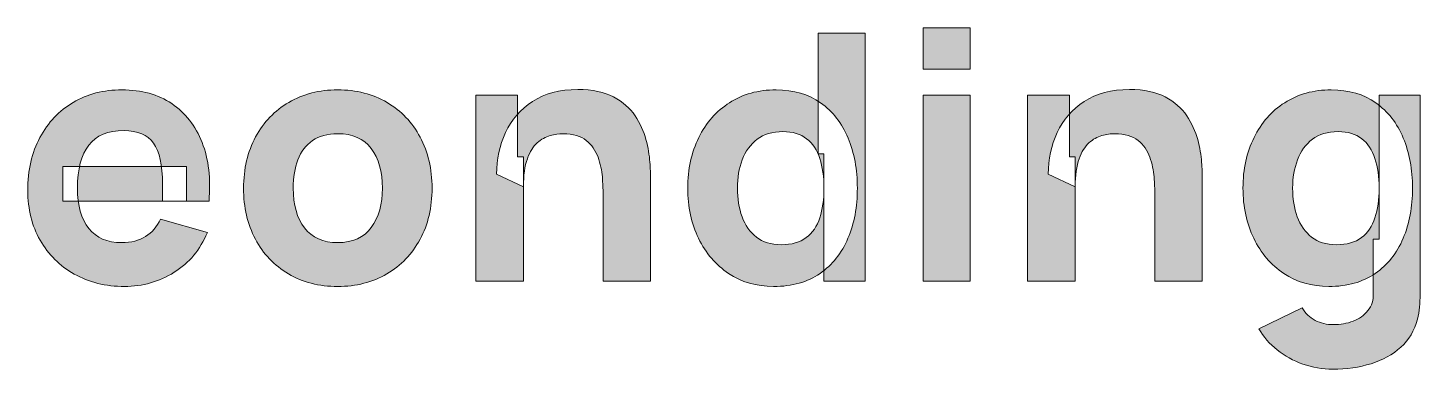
# Model space of a CAD drawing. Header units: millimetres. Extents: x 36 to 261, y -130 to -80.
# Drawn here: x 143.9 to 261, y -119.1 to -90.4 of the extents above; entities that cross this region are included whole.
import ezdxf

# ---------------------------------------------------------------- set-up
doc = ezdxf.new("R2010")
doc.units = ezdxf.units.MM
doc.header["$MEASUREMENT"] = 0
doc.layers.add('Ebene 1', color=7, linetype='Continuous', lineweight=0)

# ---------------------------------------------------------------- blocks, each defined once
blk = doc.blocks.new('Block_0')
at = {"layer": 'Ebene 1', "true_color": 0x1d1d1b, "transparency": 33554687}
h = blk.add_hatch(color=250, dxfattribs=at)
h.dxf.hatch_style = 2
edge = h.paths.add_edge_path()
edge.add_spline(control_points=[(210.85, -111.75), (210.85, -111.75), (210.85, -101.02), (210.85, -101.02), (210.85, -101.02), (210.36, -101.02), (210.36, -101.02), (210.36, -101.02), (210.36, -90.87), (210.36, -90.87), (210.36, -90.87), (214.33, -90.87), (214.33, -90.87), (214.33, -90.87), (214.33, -111.75), (214.33, -111.75), (214.33, -111.75), (210.85, -111.75), (210.85, -111.75)], knot_values=[0, 0, 0, 0, 1, 1, 1, 2, 2, 2, 3, 3, 3, 4, 4, 4, 5, 5, 5, 6, 6, 6, 6], degree=3, periodic=0)
edge = h.paths.add_edge_path()
edge.add_spline(control_points=[(207.25, -108.68), (208.13, -108.68), (208.84, -108.48), (209.36, -108.08), (209.89, -107.68), (210.27, -107.13), (210.5, -106.41), (210.73, -105.7), (210.85, -104.87), (210.85, -103.92), (210.85, -102.97), (210.73, -102.14), (210.5, -101.43), (210.27, -100.71), (209.9, -100.15), (209.39, -99.76), (208.88, -99.36), (208.22, -99.16), (207.4, -99.16), (206.52, -99.16), (205.79, -99.38), (205.23, -99.81), (204.66, -100.24), (204.25, -100.81), (203.97, -101.53), (203.7, -102.25), (203.57, -103.05), (203.57, -103.92), (203.57, -104.8), (203.7, -105.6), (203.96, -106.32), (204.22, -107.04), (204.62, -107.61), (205.16, -108.04), (205.71, -108.46), (206.4, -108.68), (207.25, -108.68)], knot_values=[0, 0, 0, 0, 1, 1, 1, 2, 2, 2, 3, 3, 3, 4, 4, 4, 5, 5, 5, 6, 6, 6, 7, 7, 7, 8, 8, 8, 9, 9, 9, 10, 10, 10, 11, 11, 11, 12, 12, 12, 12], degree=3, periodic=0)
edge = h.paths.add_edge_path()
edge.add_spline(control_points=[(206.61, -112.19), (205.17, -112.19), (203.91, -111.82), (202.83, -111.1), (201.75, -110.37), (200.9, -109.39), (200.3, -108.14), (199.69, -106.89), (199.39, -105.49), (199.39, -103.92), (199.39, -102.32), (199.7, -100.91), (200.31, -99.66), (200.93, -98.42), (201.79, -97.44), (202.9, -96.73), (204.01, -96.01), (205.32, -95.65), (206.82, -95.65), (208.31, -95.65), (209.56, -96.02), (210.57, -96.74), (211.59, -97.47), (212.36, -98.45), (212.88, -99.7), (213.4, -100.95), (213.66, -102.35), (213.66, -103.92), (213.66, -105.49), (213.4, -106.89), (212.87, -108.14), (212.34, -109.39), (211.56, -110.37), (210.52, -111.1), (209.47, -111.82), (208.17, -112.19), (206.61, -112.19)], knot_values=[0, 0, 0, 0, 1, 1, 1, 2, 2, 2, 3, 3, 3, 4, 4, 4, 5, 5, 5, 6, 6, 6, 7, 7, 7, 8, 8, 8, 9, 9, 9, 10, 10, 10, 11, 11, 11, 12, 12, 12, 12], degree=3, periodic=0)
h = blk.add_hatch(color=250, dxfattribs=at)
h.dxf.hatch_style = 2
edge = h.paths.add_edge_path()
edge.add_spline(control_points=[(219.2, -111.75), (219.2, -111.75), (219.2, -96.09), (219.2, -96.09), (219.2, -96.09), (223.15, -96.09), (223.15, -96.09), (223.15, -96.09), (223.15, -111.75), (223.15, -111.75), (223.15, -111.75), (219.2, -111.75), (219.2, -111.75)], knot_values=[0, 0, 0, 0, 1, 1, 1, 2, 2, 2, 3, 3, 3, 4, 4, 4, 4], degree=3, periodic=0)
edge = h.paths.add_edge_path()
edge.add_spline(control_points=[(219.2, -93.91), (219.2, -93.91), (219.2, -90.43), (219.2, -90.43), (219.2, -90.43), (223.15, -90.43), (223.15, -90.43), (223.15, -90.43), (223.15, -93.91), (223.15, -93.91), (223.15, -93.91), (219.2, -93.91), (219.2, -93.91)], knot_values=[0, 0, 0, 0, 1, 1, 1, 2, 2, 2, 3, 3, 3, 4, 4, 4, 4], degree=3, periodic=0)
h = blk.add_hatch(color=250, dxfattribs=at)
h.dxf.hatch_style = 2
edge = h.paths.add_edge_path()
edge.add_spline(control_points=[(146.81, -105.02), (146.81, -105.02), (146.81, -102.09), (146.81, -102.09), (146.81, -102.09), (157.2, -102.09), (157.2, -102.09), (157.2, -102.09), (157.2, -105.02), (157.2, -105.02), (157.2, -105.02), (146.81, -105.02), (146.81, -105.02)], knot_values=[0, 0, 0, 0, 1, 1, 1, 2, 2, 2, 3, 3, 3, 4, 4, 4, 4], degree=3, periodic=0)
edge = h.paths.add_edge_path()
edge.add_spline(control_points=[(152, -112.19), (150.4, -112.19), (148.99, -111.84), (147.76, -111.15), (146.54, -110.46), (145.58, -109.5), (144.89, -108.29), (144.2, -107.08), (143.85, -105.69), (143.85, -104.12), (143.85, -102.41), (144.19, -100.92), (144.87, -99.66), (145.55, -98.39), (146.48, -97.41), (147.67, -96.71), (148.86, -96), (150.23, -95.65), (151.77, -95.65), (153.42, -95.65), (154.81, -96.04), (155.96, -96.81), (157.11, -97.59), (157.96, -98.67), (158.52, -100.08), (159.07, -101.48), (159.26, -103.13), (159.1, -105.02), (159.1, -105.02), (155.19, -105.02), (155.19, -105.02), (155.19, -105.02), (155.19, -103.57), (155.19, -103.57), (155.19, -101.98), (154.94, -100.83), (154.43, -100.13), (153.93, -99.43), (153.1, -99.08), (151.95, -99.08), (150.6, -99.08), (149.61, -99.48), (148.98, -100.3), (148.35, -101.12), (148.03, -102.32), (148.03, -103.92), (148.03, -105.38), (148.35, -106.51), (148.98, -107.31), (149.61, -108.1), (150.54, -108.5), (151.77, -108.5), (152.55, -108.5), (153.21, -108.33), (153.76, -107.99), (154.31, -107.66), (154.73, -107.17), (155.02, -106.53), (155.02, -106.53), (158.96, -107.66), (158.96, -107.66), (158.37, -109.09), (157.44, -110.2), (156.17, -111), (154.9, -111.79), (153.51, -112.19), (152, -112.19)], knot_values=[0, 0, 0, 0, 1, 1, 1, 2, 2, 2, 3, 3, 3, 4, 4, 4, 5, 5, 5, 6, 6, 6, 7, 7, 7, 8, 8, 8, 9, 9, 9, 10, 10, 10, 11, 11, 11, 12, 12, 12, 13, 13, 13, 14, 14, 14, 15, 15, 15, 16, 16, 16, 17, 17, 17, 18, 18, 18, 19, 19, 19, 20, 20, 20, 21, 21, 21, 22, 22, 22, 22], degree=3, periodic=0)
h = blk.add_hatch(color=250, dxfattribs=at)
h.dxf.hatch_style = 2
edge = h.paths.add_edge_path()
edge.add_spline(control_points=[(169.93, -108.5), (171.19, -108.5), (172.14, -108.07), (172.76, -107.22), (173.39, -106.36), (173.7, -105.26), (173.7, -103.92), (173.7, -102.53), (173.38, -101.42), (172.75, -100.58), (172.11, -99.75), (171.17, -99.34), (169.93, -99.34), (169.07, -99.34), (168.36, -99.53), (167.81, -99.92), (167.26, -100.3), (166.85, -100.84), (166.58, -101.53), (166.32, -102.21), (166.19, -103.01), (166.19, -103.92), (166.19, -105.32), (166.5, -106.44), (167.14, -107.26), (167.77, -108.09), (168.7, -108.5), (169.93, -108.5)], knot_values=[0, 0, 0, 0, 1, 1, 1, 2, 2, 2, 3, 3, 3, 4, 4, 4, 5, 5, 5, 6, 6, 6, 7, 7, 7, 8, 8, 8, 9, 9, 9, 9], degree=3, periodic=0)
edge = h.paths.add_edge_path()
edge.add_spline(control_points=[(169.93, -112.19), (168.35, -112.19), (166.97, -111.83), (165.78, -111.13), (164.59, -110.42), (163.66, -109.45), (163, -108.2), (162.34, -106.96), (162.01, -105.53), (162.01, -103.92), (162.01, -102.29), (162.35, -100.85), (163.02, -99.61), (163.7, -98.36), (164.63, -97.39), (165.82, -96.7), (167.01, -96), (168.38, -95.65), (169.93, -95.65), (171.5, -95.65), (172.89, -96.01), (174.08, -96.71), (175.28, -97.42), (176.21, -98.39), (176.87, -99.63), (177.54, -100.88), (177.87, -102.31), (177.87, -103.92), (177.87, -105.54), (177.54, -106.98), (176.87, -108.22), (176.19, -109.46), (175.26, -110.43), (174.07, -111.13), (172.87, -111.83), (171.49, -112.19), (169.93, -112.19)], knot_values=[0, 0, 0, 0, 1, 1, 1, 2, 2, 2, 3, 3, 3, 4, 4, 4, 5, 5, 5, 6, 6, 6, 7, 7, 7, 8, 8, 8, 9, 9, 9, 10, 10, 10, 11, 11, 11, 12, 12, 12, 12], degree=3, periodic=0)
h = blk.add_hatch(color=250, dxfattribs=at)
h.dxf.hatch_style = 2
edge = h.paths.add_edge_path()
edge.add_spline(control_points=[(192.26, -111.75), (192.26, -111.75), (192.26, -104.35), (192.26, -104.35), (192.26, -104), (192.24, -103.54), (192.2, -102.98), (192.16, -102.43), (192.04, -101.87), (191.84, -101.31), (191.63, -100.75), (191.3, -100.28), (190.84, -99.9), (190.39, -99.53), (189.74, -99.34), (188.89, -99.34), (188.56, -99.34), (188.19, -99.39), (187.81, -99.5), (187.42, -99.6), (187.06, -99.81), (186.72, -100.11), (186.38, -100.42), (186.1, -100.86), (185.89, -101.45), (185.67, -102.04), (185.56, -102.83), (185.56, -103.8), (185.56, -103.8), (183.3, -102.73), (183.3, -102.73), (183.3, -101.49), (183.55, -100.33), (184.05, -99.25), (184.55, -98.17), (185.31, -97.29), (186.32, -96.63), (187.33, -95.96), (188.6, -95.62), (190.14, -95.62), (191.37, -95.62), (192.37, -95.83), (193.14, -96.25), (193.92, -96.66), (194.52, -97.19), (194.95, -97.83), (195.38, -98.47), (195.69, -99.13), (195.87, -99.82), (196.05, -100.51), (196.16, -101.14), (196.2, -101.72), (196.24, -102.29), (196.26, -102.7), (196.26, -102.96), (196.26, -102.96), (196.26, -111.75), (196.26, -111.75), (196.26, -111.75), (192.26, -111.75), (192.26, -111.75)], knot_values=[0, 0, 0, 0, 1, 1, 1, 2, 2, 2, 3, 3, 3, 4, 4, 4, 5, 5, 5, 6, 6, 6, 7, 7, 7, 8, 8, 8, 9, 9, 9, 10, 10, 10, 11, 11, 11, 12, 12, 12, 13, 13, 13, 14, 14, 14, 15, 15, 15, 16, 16, 16, 17, 17, 17, 18, 18, 18, 19, 19, 19, 20, 20, 20, 20], degree=3, periodic=0)
edge = h.paths.add_edge_path()
edge.add_spline(control_points=[(181.56, -111.75), (181.56, -111.75), (181.56, -96.09), (181.56, -96.09), (181.56, -96.09), (185.07, -96.09), (185.07, -96.09), (185.07, -96.09), (185.07, -101.28), (185.07, -101.28), (185.07, -101.28), (185.56, -101.28), (185.56, -101.28), (185.56, -101.28), (185.56, -111.75), (185.56, -111.75), (185.56, -111.75), (181.56, -111.75), (181.56, -111.75)], knot_values=[0, 0, 0, 0, 1, 1, 1, 2, 2, 2, 3, 3, 3, 4, 4, 4, 5, 5, 5, 6, 6, 6, 6], degree=3, periodic=0)
h = blk.add_hatch(color=250, dxfattribs=at)
h.dxf.hatch_style = 2
edge = h.paths.add_edge_path()
edge.add_spline(control_points=[(238.69, -111.75), (238.69, -111.75), (238.69, -104.35), (238.69, -104.35), (238.69, -104), (238.67, -103.54), (238.63, -102.98), (238.59, -102.43), (238.47, -101.87), (238.27, -101.31), (238.07, -100.75), (237.74, -100.28), (237.28, -99.9), (236.82, -99.53), (236.17, -99.34), (235.33, -99.34), (234.99, -99.34), (234.62, -99.39), (234.24, -99.5), (233.85, -99.6), (233.49, -99.81), (233.15, -100.11), (232.81, -100.42), (232.53, -100.86), (232.32, -101.45), (232.1, -102.04), (231.99, -102.83), (231.99, -103.8), (231.99, -103.8), (229.73, -102.73), (229.73, -102.73), (229.73, -101.49), (229.98, -100.33), (230.48, -99.25), (230.99, -98.17), (231.74, -97.29), (232.75, -96.63), (233.76, -95.96), (235.04, -95.62), (236.57, -95.62), (237.8, -95.62), (238.8, -95.83), (239.57, -96.25), (240.35, -96.66), (240.95, -97.19), (241.38, -97.83), (241.81, -98.47), (242.12, -99.13), (242.3, -99.82), (242.48, -100.51), (242.6, -101.14), (242.63, -101.72), (242.67, -102.29), (242.69, -102.7), (242.69, -102.96), (242.69, -102.96), (242.69, -111.75), (242.69, -111.75), (242.69, -111.75), (238.69, -111.75), (238.69, -111.75)], knot_values=[0, 0, 0, 0, 1, 1, 1, 2, 2, 2, 3, 3, 3, 4, 4, 4, 5, 5, 5, 6, 6, 6, 7, 7, 7, 8, 8, 8, 9, 9, 9, 10, 10, 10, 11, 11, 11, 12, 12, 12, 13, 13, 13, 14, 14, 14, 15, 15, 15, 16, 16, 16, 17, 17, 17, 18, 18, 18, 19, 19, 19, 20, 20, 20, 20], degree=3, periodic=0)
edge = h.paths.add_edge_path()
edge.add_spline(control_points=[(227.99, -111.75), (227.99, -111.75), (227.99, -96.09), (227.99, -96.09), (227.99, -96.09), (231.5, -96.09), (231.5, -96.09), (231.5, -96.09), (231.5, -101.28), (231.5, -101.28), (231.5, -101.28), (231.99, -101.28), (231.99, -101.28), (231.99, -101.28), (231.99, -111.75), (231.99, -111.75), (231.99, -111.75), (227.99, -111.75), (227.99, -111.75)], knot_values=[0, 0, 0, 0, 1, 1, 1, 2, 2, 2, 3, 3, 3, 4, 4, 4, 5, 5, 5, 6, 6, 6, 6], degree=3, periodic=0)
h = blk.add_hatch(color=250, dxfattribs=at)
h.dxf.hatch_style = 2
edge = h.paths.add_edge_path()
edge.add_spline(control_points=[(253.97, -108.68), (254.85, -108.68), (255.56, -108.48), (256.08, -108.08), (256.61, -107.68), (256.99, -107.13), (257.22, -106.41), (257.45, -105.7), (257.57, -104.87), (257.57, -103.92), (257.57, -102.97), (257.45, -102.14), (257.22, -101.43), (256.99, -100.71), (256.62, -100.15), (256.11, -99.76), (255.61, -99.36), (254.94, -99.16), (254.12, -99.16), (253.24, -99.16), (252.52, -99.38), (251.95, -99.81), (251.39, -100.24), (250.97, -100.81), (250.7, -101.53), (250.43, -102.25), (250.29, -103.05), (250.29, -103.92), (250.29, -104.8), (250.42, -105.6), (250.68, -106.32), (250.94, -107.04), (251.34, -107.61), (251.89, -108.04), (252.43, -108.46), (253.12, -108.68), (253.97, -108.68)], knot_values=[0, 0, 0, 0, 1, 1, 1, 2, 2, 2, 3, 3, 3, 4, 4, 4, 5, 5, 5, 6, 6, 6, 7, 7, 7, 8, 8, 8, 9, 9, 9, 10, 10, 10, 11, 11, 11, 12, 12, 12, 12], degree=3, periodic=0)
edge = h.paths.add_edge_path()
edge.add_spline(control_points=[(253.68, -119.15), (252.79, -119.15), (251.95, -119), (251.15, -118.72), (250.34, -118.43), (249.63, -118.04), (248.99, -117.53), (248.36, -117.02), (247.84, -116.43), (247.45, -115.75), (247.45, -115.75), (251.1, -113.98), (251.1, -113.98), (251.35, -114.45), (251.71, -114.8), (252.18, -115.04), (252.65, -115.28), (253.16, -115.4), (253.71, -115.4), (254.3, -115.4), (254.86, -115.3), (255.38, -115.11), (255.9, -114.91), (256.32, -114.61), (256.63, -114.22), (256.95, -113.83), (257.1, -113.34), (257.08, -112.77), (257.08, -112.77), (257.08, -108.21), (257.08, -108.21), (257.08, -108.21), (257.57, -108.21), (257.57, -108.21), (257.57, -108.21), (257.57, -96.09), (257.57, -96.09), (257.57, -96.09), (261.02, -96.09), (261.02, -96.09), (261.02, -96.09), (261.02, -112.82), (261.02, -112.82), (261.02, -113.21), (261, -113.57), (260.97, -113.92), (260.94, -114.26), (260.88, -114.6), (260.79, -114.94), (260.54, -115.9), (260.07, -116.68), (259.39, -117.3), (258.71, -117.92), (257.87, -118.38), (256.89, -118.69), (255.9, -118.99), (254.83, -119.15), (253.68, -119.15)], knot_values=[0, 0, 0, 0, 1, 1, 1, 2, 2, 2, 3, 3, 3, 4, 4, 4, 5, 5, 5, 6, 6, 6, 7, 7, 7, 8, 8, 8, 9, 9, 9, 10, 10, 10, 11, 11, 11, 12, 12, 12, 13, 13, 13, 14, 14, 14, 15, 15, 15, 16, 16, 16, 17, 17, 17, 18, 18, 18, 19, 19, 19, 19], degree=3, periodic=0)
edge = h.paths.add_edge_path()
edge.add_spline(control_points=[(253.34, -112.19), (251.9, -112.19), (250.63, -111.82), (249.55, -111.1), (248.47, -110.37), (247.62, -109.39), (247.02, -108.14), (246.42, -106.89), (246.11, -105.49), (246.11, -103.92), (246.11, -102.32), (246.42, -100.91), (247.04, -99.66), (247.65, -98.42), (248.51, -97.44), (249.62, -96.73), (250.74, -96.01), (252.04, -95.65), (253.54, -95.65), (255.03, -95.65), (256.28, -96.02), (257.29, -96.74), (258.31, -97.47), (259.08, -98.45), (259.6, -99.7), (260.12, -100.95), (260.38, -102.35), (260.38, -103.92), (260.38, -105.49), (260.12, -106.89), (259.59, -108.14), (259.07, -109.39), (258.28, -110.37), (257.24, -111.1), (256.19, -111.82), (254.89, -112.19), (253.34, -112.19)], knot_values=[0, 0, 0, 0, 1, 1, 1, 2, 2, 2, 3, 3, 3, 4, 4, 4, 5, 5, 5, 6, 6, 6, 7, 7, 7, 8, 8, 8, 9, 9, 9, 10, 10, 10, 11, 11, 11, 12, 12, 12, 12], degree=3, periodic=0)
at = {"layer": 'Ebene 1'}
for points, knots in [([(210.85, -111.75), (210.85, -111.75), (210.85, -101.02), (210.85, -101.02), (210.85, -101.02), (210.36, -101.02), (210.36, -101.02), (210.36, -101.02), (210.36, -90.87), (210.36, -90.87), (210.36, -90.87), (214.33, -90.87), (214.33, -90.87), (214.33, -90.87), (214.33, -111.75), (214.33, -111.75), (214.33, -111.75), (210.85, -111.75), (210.85, -111.75)], [0, 0, 0, 0, 1, 1, 1, 2, 2, 2, 3, 3, 3, 4, 4, 4, 5, 5, 5, 6, 6, 6, 6]), ([(219.2, -93.91), (219.2, -93.91), (219.2, -90.43), (219.2, -90.43), (219.2, -90.43), (223.15, -90.43), (223.15, -90.43), (223.15, -90.43), (223.15, -93.91), (223.15, -93.91), (223.15, -93.91), (219.2, -93.91), (219.2, -93.91)], [0, 0, 0, 0, 1, 1, 1, 2, 2, 2, 3, 3, 3, 4, 4, 4, 4]), ([(152, -112.19), (150.4, -112.19), (148.99, -111.84), (147.76, -111.15), (146.54, -110.46), (145.58, -109.5), (144.89, -108.29), (144.2, -107.08), (143.85, -105.69), (143.85, -104.12), (143.85, -102.41), (144.19, -100.92), (144.87, -99.66), (145.55, -98.39), (146.48, -97.41), (147.67, -96.71), (148.86, -96), (150.23, -95.65), (151.77, -95.65), (153.42, -95.65), (154.81, -96.04), (155.96, -96.81), (157.11, -97.59), (157.96, -98.67), (158.52, -100.08), (159.07, -101.48), (159.26, -103.13), (159.1, -105.02), (159.1, -105.02), (155.19, -105.02), (155.19, -105.02), (155.19, -105.02), (155.19, -103.57), (155.19, -103.57), (155.19, -101.98), (154.94, -100.83), (154.43, -100.13), (153.93, -99.43), (153.1, -99.08), (151.95, -99.08), (150.6, -99.08), (149.61, -99.48), (148.98, -100.3), (148.35, -101.12), (148.03, -102.32), (148.03, -103.92), (148.03, -105.38), (148.35, -106.51), (148.98, -107.31), (149.61, -108.1), (150.54, -108.5), (151.77, -108.5), (152.55, -108.5), (153.21, -108.33), (153.76, -107.99), (154.31, -107.66), (154.73, -107.17), (155.02, -106.53), (155.02, -106.53), (158.96, -107.66), (158.96, -107.66), (158.37, -109.09), (157.44, -110.2), (156.17, -111), (154.9, -111.79), (153.51, -112.19), (152, -112.19)], [0, 0, 0, 0, 1, 1, 1, 2, 2, 2, 3, 3, 3, 4, 4, 4, 5, 5, 5, 6, 6, 6, 7, 7, 7, 8, 8, 8, 9, 9, 9, 10, 10, 10, 11, 11, 11, 12, 12, 12, 13, 13, 13, 14, 14, 14, 15, 15, 15, 16, 16, 16, 17, 17, 17, 18, 18, 18, 19, 19, 19, 20, 20, 20, 21, 21, 21, 22, 22, 22, 22]), ([(169.93, -112.19), (168.35, -112.19), (166.97, -111.83), (165.78, -111.13), (164.59, -110.42), (163.66, -109.45), (163, -108.2), (162.34, -106.96), (162.01, -105.53), (162.01, -103.92), (162.01, -102.29), (162.35, -100.85), (163.02, -99.61), (163.7, -98.36), (164.63, -97.39), (165.82, -96.7), (167.01, -96), (168.38, -95.65), (169.93, -95.65), (171.5, -95.65), (172.89, -96.01), (174.08, -96.71), (175.28, -97.42), (176.21, -98.39), (176.87, -99.63), (177.54, -100.88), (177.87, -102.31), (177.87, -103.92), (177.87, -105.54), (177.54, -106.98), (176.87, -108.22), (176.19, -109.46), (175.26, -110.43), (174.07, -111.13), (172.87, -111.83), (171.49, -112.19), (169.93, -112.19)], [0, 0, 0, 0, 1, 1, 1, 2, 2, 2, 3, 3, 3, 4, 4, 4, 5, 5, 5, 6, 6, 6, 7, 7, 7, 8, 8, 8, 9, 9, 9, 10, 10, 10, 11, 11, 11, 12, 12, 12, 12]), ([(192.26, -111.75), (192.26, -111.75), (192.26, -104.35), (192.26, -104.35), (192.26, -104), (192.24, -103.54), (192.2, -102.98), (192.16, -102.43), (192.04, -101.87), (191.84, -101.31), (191.63, -100.75), (191.3, -100.28), (190.84, -99.9), (190.39, -99.53), (189.74, -99.34), (188.89, -99.34), (188.56, -99.34), (188.19, -99.39), (187.81, -99.5), (187.42, -99.6), (187.06, -99.81), (186.72, -100.11), (186.38, -100.42), (186.1, -100.86), (185.89, -101.45), (185.67, -102.04), (185.56, -102.83), (185.56, -103.8), (185.56, -103.8), (183.3, -102.73), (183.3, -102.73), (183.3, -101.49), (183.55, -100.33), (184.05, -99.25), (184.55, -98.17), (185.31, -97.29), (186.32, -96.63), (187.33, -95.96), (188.6, -95.62), (190.14, -95.62), (191.37, -95.62), (192.37, -95.83), (193.14, -96.25), (193.92, -96.66), (194.52, -97.19), (194.95, -97.83), (195.38, -98.47), (195.69, -99.13), (195.87, -99.82), (196.05, -100.51), (196.16, -101.14), (196.2, -101.72), (196.24, -102.29), (196.26, -102.7), (196.26, -102.96), (196.26, -102.96), (196.26, -111.75), (196.26, -111.75), (196.26, -111.75), (192.26, -111.75), (192.26, -111.75)], [0, 0, 0, 0, 1, 1, 1, 2, 2, 2, 3, 3, 3, 4, 4, 4, 5, 5, 5, 6, 6, 6, 7, 7, 7, 8, 8, 8, 9, 9, 9, 10, 10, 10, 11, 11, 11, 12, 12, 12, 13, 13, 13, 14, 14, 14, 15, 15, 15, 16, 16, 16, 17, 17, 17, 18, 18, 18, 19, 19, 19, 20, 20, 20, 20]), ([(206.61, -112.19), (205.17, -112.19), (203.91, -111.82), (202.83, -111.1), (201.75, -110.37), (200.9, -109.39), (200.3, -108.14), (199.69, -106.89), (199.39, -105.49), (199.39, -103.92), (199.39, -102.32), (199.7, -100.91), (200.31, -99.66), (200.93, -98.42), (201.79, -97.44), (202.9, -96.73), (204.01, -96.01), (205.32, -95.65), (206.82, -95.65), (208.31, -95.65), (209.56, -96.02), (210.57, -96.74), (211.59, -97.47), (212.36, -98.45), (212.88, -99.7), (213.4, -100.95), (213.66, -102.35), (213.66, -103.92), (213.66, -105.49), (213.4, -106.89), (212.87, -108.14), (212.34, -109.39), (211.56, -110.37), (210.52, -111.1), (209.47, -111.82), (208.17, -112.19), (206.61, -112.19)], [0, 0, 0, 0, 1, 1, 1, 2, 2, 2, 3, 3, 3, 4, 4, 4, 5, 5, 5, 6, 6, 6, 7, 7, 7, 8, 8, 8, 9, 9, 9, 10, 10, 10, 11, 11, 11, 12, 12, 12, 12]), ([(238.69, -111.75), (238.69, -111.75), (238.69, -104.35), (238.69, -104.35), (238.69, -104), (238.67, -103.54), (238.63, -102.98), (238.59, -102.43), (238.47, -101.87), (238.27, -101.31), (238.07, -100.75), (237.74, -100.28), (237.28, -99.9), (236.82, -99.53), (236.17, -99.34), (235.33, -99.34), (234.99, -99.34), (234.62, -99.39), (234.24, -99.5), (233.85, -99.6), (233.49, -99.81), (233.15, -100.11), (232.81, -100.42), (232.53, -100.86), (232.32, -101.45), (232.1, -102.04), (231.99, -102.83), (231.99, -103.8), (231.99, -103.8), (229.73, -102.73), (229.73, -102.73), (229.73, -101.49), (229.98, -100.33), (230.48, -99.25), (230.99, -98.17), (231.74, -97.29), (232.75, -96.63), (233.76, -95.96), (235.04, -95.62), (236.57, -95.62), (237.8, -95.62), (238.8, -95.83), (239.57, -96.25), (240.35, -96.66), (240.95, -97.19), (241.38, -97.83), (241.81, -98.47), (242.12, -99.13), (242.3, -99.82), (242.48, -100.51), (242.6, -101.14), (242.63, -101.72), (242.67, -102.29), (242.69, -102.7), (242.69, -102.96), (242.69, -102.96), (242.69, -111.75), (242.69, -111.75), (242.69, -111.75), (238.69, -111.75), (238.69, -111.75)], [0, 0, 0, 0, 1, 1, 1, 2, 2, 2, 3, 3, 3, 4, 4, 4, 5, 5, 5, 6, 6, 6, 7, 7, 7, 8, 8, 8, 9, 9, 9, 10, 10, 10, 11, 11, 11, 12, 12, 12, 13, 13, 13, 14, 14, 14, 15, 15, 15, 16, 16, 16, 17, 17, 17, 18, 18, 18, 19, 19, 19, 20, 20, 20, 20]), ([(253.34, -112.19), (251.9, -112.19), (250.63, -111.82), (249.55, -111.1), (248.47, -110.37), (247.62, -109.39), (247.02, -108.14), (246.42, -106.89), (246.11, -105.49), (246.11, -103.92), (246.11, -102.32), (246.42, -100.91), (247.04, -99.66), (247.65, -98.42), (248.51, -97.44), (249.62, -96.73), (250.74, -96.01), (252.04, -95.65), (253.54, -95.65), (255.03, -95.65), (256.28, -96.02), (257.29, -96.74), (258.31, -97.47), (259.08, -98.45), (259.6, -99.7), (260.12, -100.95), (260.38, -102.35), (260.38, -103.92), (260.38, -105.49), (260.12, -106.89), (259.59, -108.14), (259.07, -109.39), (258.28, -110.37), (257.24, -111.1), (256.19, -111.82), (254.89, -112.19), (253.34, -112.19)], [0, 0, 0, 0, 1, 1, 1, 2, 2, 2, 3, 3, 3, 4, 4, 4, 5, 5, 5, 6, 6, 6, 7, 7, 7, 8, 8, 8, 9, 9, 9, 10, 10, 10, 11, 11, 11, 12, 12, 12, 12]), ([(181.56, -111.75), (181.56, -111.75), (181.56, -96.09), (181.56, -96.09), (181.56, -96.09), (185.07, -96.09), (185.07, -96.09), (185.07, -96.09), (185.07, -101.28), (185.07, -101.28), (185.07, -101.28), (185.56, -101.28), (185.56, -101.28), (185.56, -101.28), (185.56, -111.75), (185.56, -111.75), (185.56, -111.75), (181.56, -111.75), (181.56, -111.75)], [0, 0, 0, 0, 1, 1, 1, 2, 2, 2, 3, 3, 3, 4, 4, 4, 5, 5, 5, 6, 6, 6, 6]), ([(219.2, -111.75), (219.2, -111.75), (219.2, -96.09), (219.2, -96.09), (219.2, -96.09), (223.15, -96.09), (223.15, -96.09), (223.15, -96.09), (223.15, -111.75), (223.15, -111.75), (223.15, -111.75), (219.2, -111.75), (219.2, -111.75)], [0, 0, 0, 0, 1, 1, 1, 2, 2, 2, 3, 3, 3, 4, 4, 4, 4]), ([(227.99, -111.75), (227.99, -111.75), (227.99, -96.09), (227.99, -96.09), (227.99, -96.09), (231.5, -96.09), (231.5, -96.09), (231.5, -96.09), (231.5, -101.28), (231.5, -101.28), (231.5, -101.28), (231.99, -101.28), (231.99, -101.28), (231.99, -101.28), (231.99, -111.75), (231.99, -111.75), (231.99, -111.75), (227.99, -111.75), (227.99, -111.75)], [0, 0, 0, 0, 1, 1, 1, 2, 2, 2, 3, 3, 3, 4, 4, 4, 5, 5, 5, 6, 6, 6, 6]), ([(253.68, -119.15), (252.79, -119.15), (251.95, -119), (251.15, -118.72), (250.34, -118.43), (249.63, -118.04), (248.99, -117.53), (248.36, -117.02), (247.84, -116.43), (247.45, -115.75), (247.45, -115.75), (251.1, -113.98), (251.1, -113.98), (251.35, -114.45), (251.71, -114.8), (252.18, -115.04), (252.65, -115.28), (253.16, -115.4), (253.71, -115.4), (254.3, -115.4), (254.86, -115.3), (255.38, -115.11), (255.9, -114.91), (256.32, -114.61), (256.63, -114.22), (256.95, -113.83), (257.1, -113.34), (257.08, -112.77), (257.08, -112.77), (257.08, -108.21), (257.08, -108.21), (257.08, -108.21), (257.57, -108.21), (257.57, -108.21), (257.57, -108.21), (257.57, -96.09), (257.57, -96.09), (257.57, -96.09), (261.02, -96.09), (261.02, -96.09), (261.02, -96.09), (261.02, -112.82), (261.02, -112.82), (261.02, -113.21), (261, -113.57), (260.97, -113.92), (260.94, -114.26), (260.88, -114.6), (260.79, -114.94), (260.54, -115.9), (260.07, -116.68), (259.39, -117.3), (258.71, -117.92), (257.87, -118.38), (256.89, -118.69), (255.9, -118.99), (254.83, -119.15), (253.68, -119.15)], [0, 0, 0, 0, 1, 1, 1, 2, 2, 2, 3, 3, 3, 4, 4, 4, 5, 5, 5, 6, 6, 6, 7, 7, 7, 8, 8, 8, 9, 9, 9, 10, 10, 10, 11, 11, 11, 12, 12, 12, 13, 13, 13, 14, 14, 14, 15, 15, 15, 16, 16, 16, 17, 17, 17, 18, 18, 18, 19, 19, 19, 19]), ([(169.93, -108.5), (171.19, -108.5), (172.14, -108.07), (172.76, -107.22), (173.39, -106.36), (173.7, -105.26), (173.7, -103.92), (173.7, -102.53), (173.38, -101.42), (172.75, -100.58), (172.11, -99.75), (171.17, -99.34), (169.93, -99.34), (169.07, -99.34), (168.36, -99.53), (167.81, -99.92), (167.26, -100.3), (166.85, -100.84), (166.58, -101.53), (166.32, -102.21), (166.19, -103.01), (166.19, -103.92), (166.19, -105.32), (166.5, -106.44), (167.14, -107.26), (167.77, -108.09), (168.7, -108.5), (169.93, -108.5)], [0, 0, 0, 0, 1, 1, 1, 2, 2, 2, 3, 3, 3, 4, 4, 4, 5, 5, 5, 6, 6, 6, 7, 7, 7, 8, 8, 8, 9, 9, 9, 9]), ([(207.25, -108.68), (208.13, -108.68), (208.84, -108.48), (209.36, -108.08), (209.89, -107.68), (210.27, -107.13), (210.5, -106.41), (210.73, -105.7), (210.85, -104.87), (210.85, -103.92), (210.85, -102.97), (210.73, -102.14), (210.5, -101.43), (210.27, -100.71), (209.9, -100.15), (209.39, -99.76), (208.88, -99.36), (208.22, -99.16), (207.4, -99.16), (206.52, -99.16), (205.79, -99.38), (205.23, -99.81), (204.66, -100.24), (204.25, -100.81), (203.97, -101.53), (203.7, -102.25), (203.57, -103.05), (203.57, -103.92), (203.57, -104.8), (203.7, -105.6), (203.96, -106.32), (204.22, -107.04), (204.62, -107.61), (205.16, -108.04), (205.71, -108.46), (206.4, -108.68), (207.25, -108.68)], [0, 0, 0, 0, 1, 1, 1, 2, 2, 2, 3, 3, 3, 4, 4, 4, 5, 5, 5, 6, 6, 6, 7, 7, 7, 8, 8, 8, 9, 9, 9, 10, 10, 10, 11, 11, 11, 12, 12, 12, 12]), ([(253.97, -108.68), (254.85, -108.68), (255.56, -108.48), (256.08, -108.08), (256.61, -107.68), (256.99, -107.13), (257.22, -106.41), (257.45, -105.7), (257.57, -104.87), (257.57, -103.92), (257.57, -102.97), (257.45, -102.14), (257.22, -101.43), (256.99, -100.71), (256.62, -100.15), (256.11, -99.76), (255.61, -99.36), (254.94, -99.16), (254.12, -99.16), (253.24, -99.16), (252.52, -99.38), (251.95, -99.81), (251.39, -100.24), (250.97, -100.81), (250.7, -101.53), (250.43, -102.25), (250.29, -103.05), (250.29, -103.92), (250.29, -104.8), (250.42, -105.6), (250.68, -106.32), (250.94, -107.04), (251.34, -107.61), (251.89, -108.04), (252.43, -108.46), (253.12, -108.68), (253.97, -108.68)], [0, 0, 0, 0, 1, 1, 1, 2, 2, 2, 3, 3, 3, 4, 4, 4, 5, 5, 5, 6, 6, 6, 7, 7, 7, 8, 8, 8, 9, 9, 9, 10, 10, 10, 11, 11, 11, 12, 12, 12, 12]), ([(146.81, -105.02), (146.81, -105.02), (146.81, -102.09), (146.81, -102.09), (146.81, -102.09), (157.2, -102.09), (157.2, -102.09), (157.2, -102.09), (157.2, -105.02), (157.2, -105.02), (157.2, -105.02), (146.81, -105.02), (146.81, -105.02)], [0, 0, 0, 0, 1, 1, 1, 2, 2, 2, 3, 3, 3, 4, 4, 4, 4])]:
    blk.add_open_spline(points, degree=3, knots=knots, dxfattribs=at)

msp = doc.modelspace()

# ---------------------------------------------------------------- block references
at = {"layer": 'Ebene 1'}
msp.add_blockref('Block_0', (0, 0), dxfattribs=at)

doc.saveas('drawing.dxf')
